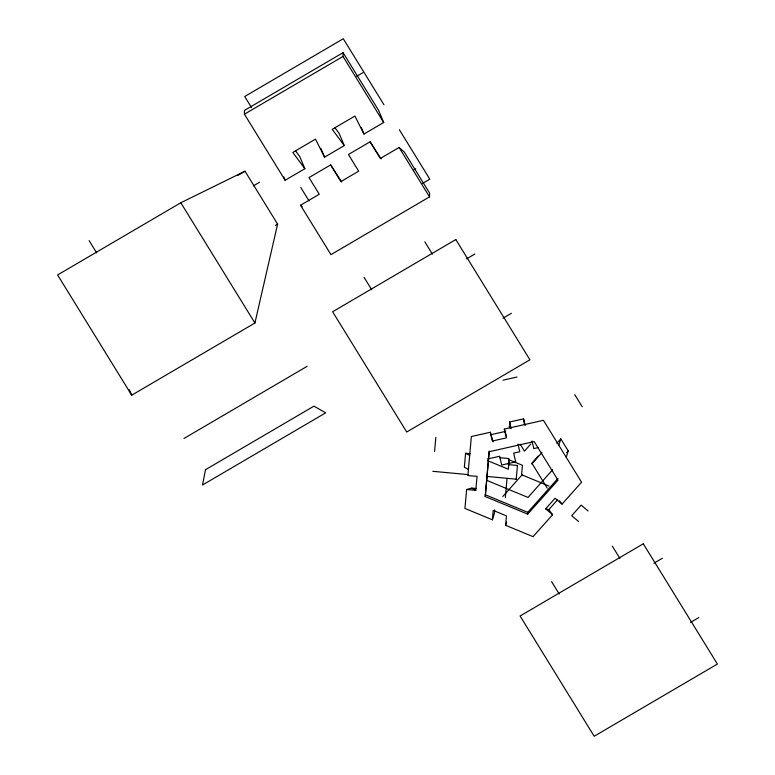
<?xml version="1.0" encoding="UTF-8"?>
<svg xmlns="http://www.w3.org/2000/svg" width="775" height="775" viewBox="0 0 775 775"><rect width="100%" height="100%" fill="white"/><g stroke="black" fill="none" stroke-linecap="round" stroke-linejoin="round"><path stroke-width="1.16" d="M244.435 114.206L244.493 110.408L343.063 52.652L378.626 110.379L383.702 122.498L363.988 134.056L354.902 116.047L332.233 129.328L344.274 145.603L324.56 157.151L315.473 139.142L292.805 152.433L304.846 168.708L285.132 180.255L244.435 114.206L343.005 56.449L343.063 52.652M429.534 196.879L429.592 193.082L404.288 152.026L399.096 147.483L380.37 158.458L370.101 141.796L348.421 154.506L358.689 171.168L340.942 181.563L330.673 164.901L308.993 177.601L319.261 194.263L300.526 205.239L330.964 254.636L429.534 196.879L399.096 147.483M485.237 496.542L489.238 451.699L534.198 441.585L557.981 480.18L527.717 514.145L485.237 496.542L489.161 451.069M527.717 514.145L527.746 512.333L558 478.369M434.581 451.447L435.821 437.468M470.183 453.666L465.591 453.288L464.351 467.238L468.42 469.408M476.315 488.521L471.733 488.124L466.627 489.5L464.942 508.429L492.377 519.802L494.392 513.418L494.712 509.892M466.627 489.5L475.802 490.313L477.051 476.344L467.877 475.559L471.355 436.528L490.333 432.266L493.045 441.866M492.377 519.802L493.22 510.396L506.453 515.879L505.61 525.285L533.055 536.658L552.604 514.726L548.787 509.65L545.648 508.826L555.074 498.248L562.03 504.137L581.57 482.205L543.44 420.321L504.312 429.118L506.395 437.875L492.377 441.023L490.333 432.266M505.348 497.531L507.044 478.601M516.218 479.415L517.458 465.436L508.284 464.651L508.836 458.5L499.662 457.715M254.917 323.01L277.605 224.12L245.007 171.207L180.817 202.759L57.602 274.951L131.702 395.202L254.917 323.01L180.817 202.759M505.61 525.285L506.618 522.098M558.804 445.247L560.819 438.863L568.23 450.895L566.215 457.279M530.807 444.027L524.462 451.157L520.161 444.182M538.218 456.058L531.873 463.179L547.227 488.114M502.83 496.484L522.369 474.542M531.795 463.963L541.958 452.561M556.847 443.319L560.819 438.863M566.641 452.677L568.23 450.895M552.662 469.728L527.978 497.434L486.613 480.297M548.787 509.65L557.428 499.953M356.636 76.337L362.855 72.695M237.693 175.499L245.007 171.207M253.309 185.913L259.538 182.251M275.522 225.351L277.605 224.12M413.772 169.938L415.787 168.756M422.549 183.433L429.805 179.18L399.377 129.783M466.521 258.918L474.872 254.026M183.956 438.485L307.171 366.294M503.033 318.176L511.384 313.284M653.984 563.163L662.344 558.271M690.506 622.422L698.856 617.53M503.014 380.176L517.022 377.018M510.483 427.732L509.582 422.007L523.58 418.858L525.14 425.427M490.653 434.727L505.639 431.355M487.368 459.023L499.652 456.262L501.696 465.029L515.704 461.871L513.631 453.123L519.802 451.728L517.981 444.075M538.267 447.582L533.81 448.58L531.979 440.927M432.808 471.307L468.323 474.629M486.293 476.344L516.237 479.192M487.494 460.592L508.352 469.233L509.194 459.827L522.428 465.31L521.585 474.726L549.029 486.09M485.266 494.731L527.746 512.333M465.591 453.288L469.669 455.429M471.733 488.124L475.802 490.313M588.089 511.006L581.134 505.106L571.708 515.695L578.663 521.585M545.648 508.826L552.604 514.726M300.526 205.239L302.26 206.751M559.482 500.757L562.03 504.137M334.955 127.739L339.198 133.484L344.274 145.603M295.527 150.834L299.77 156.579L304.846 168.708M370.101 141.796L381.067 158.962M330.673 164.901L341.639 182.067M574.779 394.678L582.19 406.71M383.983 104.799L343.286 38.75L244.716 96.507L251.604 107.686M343.005 56.449L383.702 122.498M424.836 241.839L432.431 254.171M612.298 546.084L619.903 558.417M509.097 426.231L510.328 428.226M364.114 277.411L371.719 289.743M551.587 581.657L559.182 593.989M300.807 187.54L309.051 200.919M89.106 240.608L96.701 252.941M129.318 389.699L131.702 395.202M361.228 127.439L363.988 134.056M320.869 148.335L324.56 157.151M283.747 176.952L285.132 180.255M504.312 429.118L506.53 436.528M509.582 422.007L511.142 428.575M523.58 418.858L524.491 424.584M205.511 469.679L202.498 485.014L325.713 412.823L313.933 406.148L205.511 469.679M455.826 239.553L332.62 311.753L406.71 432.004L529.926 359.813L455.826 239.553M643.298 543.798L520.083 615.999L594.183 736.25L717.398 664.059L643.298 543.798"/></g></svg>
